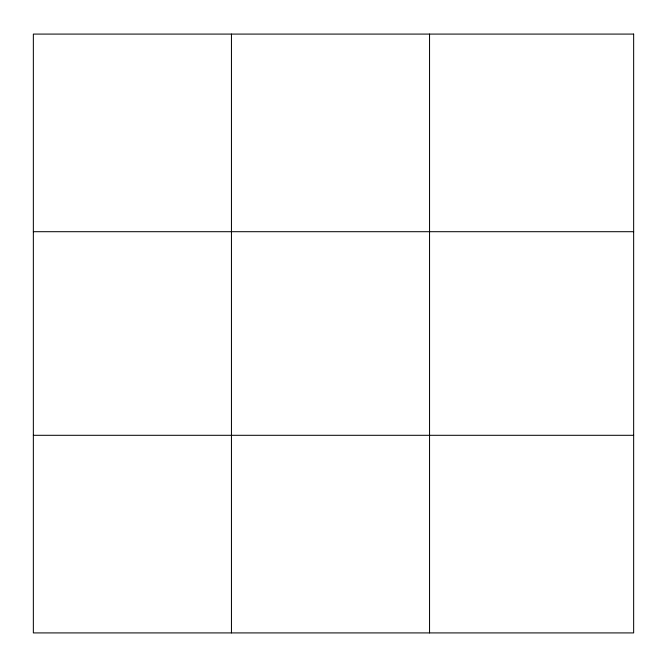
<?xml version="1.0" encoding="UTF-8"?>
<svg xmlns="http://www.w3.org/2000/svg" width="667" height="667" viewBox="0 0 667 667"><rect width="100%" height="100%" fill="white"/><g stroke="black" fill="none" stroke-linecap="round" stroke-linejoin="round"><path stroke-width="1" d="M231.449 632.916L231.449 34.084M429.548 632.916L429.548 34.084M33.35 231.699L633.65 231.699M33.35 435.301L633.65 435.301M633.65 34.084L633.65 632.916L33.35 632.916L33.35 34.084L633.65 34.084"/></g></svg>
